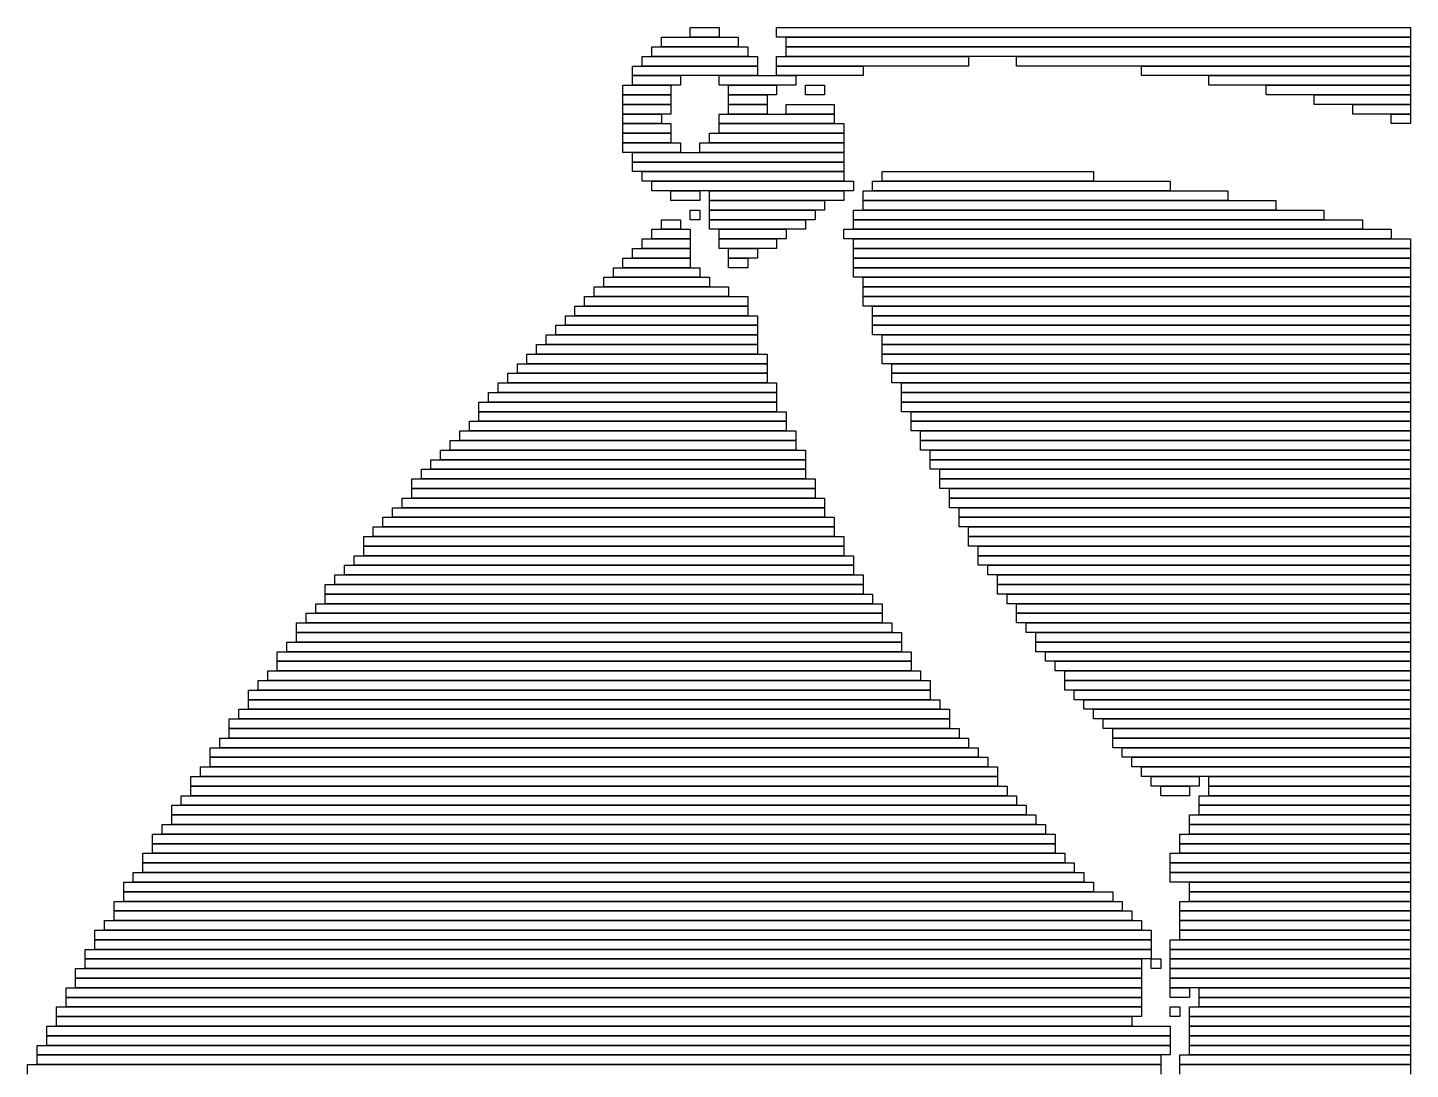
# Model space of a CAD drawing. Extents: x 393 to 650, y 414 to 631.
# Drawn here: x 506 to 650, y 522.5 to 631 of the extents above; entities that cross this region are included whole.
import ezdxf

# ---------------------------------------------------------------- set-up
doc = ezdxf.new("R2010")
doc.units = 0

msp = doc.modelspace()

# ---------------------------------------------------------------- linework, layer by layer
for p, q in [((575, 631), (578, 631)), ((575, 630), (575, 631)), ((578, 631), (578, 630)), ((584, 631), (650, 631)), ((584, 630), (584, 631)), ((650, 631), (650, 630)), ((572, 630), (580, 630)), ((572, 629), (572, 630)), ((578, 630), (575, 630)), ((580, 630), (580, 629)), ((650, 630), (584, 630)), ((585, 630), (650, 630)), ((585, 629), (585, 630)), ((650, 630), (650, 629)), ((570, 628), (582, 628)), ((570, 627), (570, 628)), ((571, 629), (581, 629)), ((571, 628), (571, 629)), ((581, 628), (571, 628)), ((580, 629), (572, 629)), ((581, 629), (581, 628)), ((582, 628), (582, 627)), ((584, 628), (604, 628)), ((584, 627), (584, 628)), ((650, 629), (585, 629)), ((585, 629), (650, 629)), ((585, 628), (585, 629)), ((650, 628), (585, 628)), ((604, 628), (604, 627)), ((609, 628), (650, 628)), ((609, 627), (609, 628)), ((650, 629), (650, 628)), ((650, 628), (650, 627)), ((569, 627), (582, 627)), ((569, 626), (569, 627)), ((582, 627), (570, 627)), ((582, 627), (582, 626)), ((604, 627), (584, 627)), ((584, 627), (593, 627)), ((584, 626), (584, 627)), ((593, 627), (593, 626)), ((650, 627), (609, 627)), ((622, 627), (650, 627)), ((622, 626), (622, 627)), ((650, 627), (650, 626)), ((568, 625), (573, 625)), ((568, 624), (568, 625)), ((582, 626), (569, 626)), ((569, 626), (574, 626)), ((569, 625), (569, 626)), ((574, 625), (569, 625)), ((573, 625), (573, 624)), ((574, 626), (574, 625)), ((578, 626), (586, 626)), ((578, 625), (578, 626)), ((586, 625), (578, 625)), ((579, 625), (584, 625)), ((579, 624), (579, 625)), ((593, 626), (584, 626)), ((584, 625), (584, 624)), ((586, 626), (586, 625)), ((587, 625), (589, 625)), ((587, 624), (587, 625)), ((589, 625), (589, 624)), ((650, 626), (622, 626)), ((629, 626), (650, 626)), ((629, 625), (629, 626)), ((650, 625), (629, 625)), ((635, 625), (650, 625)), ((635, 624), (635, 625)), ((650, 626), (650, 625)), ((650, 625), (650, 624)), ((573, 624), (568, 624)), ((568, 624), (573, 624)), ((568, 623), (568, 624)), ((573, 624), (573, 623)), ((584, 624), (579, 624)), ((579, 624), (583, 624)), ((579, 623), (579, 624)), ((583, 624), (583, 623)), ((589, 624), (587, 624)), ((650, 624), (635, 624)), ((640, 624), (650, 624)), ((640, 623), (640, 624)), ((650, 624), (650, 623)), ((573, 623), (568, 623)), ((568, 623), (573, 623)), ((568, 622), (568, 623)), ((573, 623), (573, 622)), ((583, 623), (579, 623)), ((579, 623), (583, 623)), ((579, 622), (579, 623)), ((583, 623), (583, 622)), ((585, 623), (590, 623)), ((585, 622), (585, 623)), ((590, 623), (590, 622)), ((650, 623), (640, 623)), ((644, 623), (650, 623)), ((644, 622), (644, 623)), ((650, 623), (650, 622)), ((573, 622), (568, 622)), ((568, 622), (572, 622)), ((568, 621), (568, 622)), ((572, 621), (568, 621)), ((568, 621), (573, 621)), ((568, 620), (568, 621)), ((572, 622), (572, 621)), ((573, 621), (573, 620)), ((578, 622), (590, 622)), ((578, 621), (578, 622)), ((590, 621), (578, 621)), ((578, 621), (591, 621)), ((578, 620), (578, 621)), ((583, 622), (579, 622)), ((590, 622), (585, 622)), ((590, 622), (590, 621)), ((591, 621), (591, 620)), ((650, 622), (644, 622)), ((648, 622), (650, 622)), ((648, 621), (648, 622)), ((650, 621), (648, 621)), ((650, 622), (650, 621)), ((573, 620), (568, 620)), ((568, 620), (573, 620)), ((568, 619), (568, 620)), ((573, 620), (573, 619)), ((577, 620), (591, 620)), ((577, 619), (577, 620)), ((591, 620), (578, 620)), ((591, 620), (591, 619)), ((573, 619), (568, 619)), ((568, 619), (574, 619)), ((568, 618), (568, 619)), ((574, 618), (568, 618)), ((569, 618), (591, 618)), ((569, 617), (569, 618)), ((574, 619), (574, 618)), ((576, 619), (591, 619)), ((576, 618), (576, 619)), ((591, 618), (576, 618)), ((591, 619), (577, 619)), ((591, 619), (591, 618)), ((591, 618), (591, 617)), ((591, 617), (569, 617)), ((569, 617), (591, 617)), ((569, 616), (569, 617)), ((591, 617), (591, 616)), ((591, 616), (569, 616)), ((570, 616), (591, 616)), ((570, 615), (570, 616)), ((591, 615), (570, 615)), ((571, 615), (592, 615)), ((571, 614), (571, 615)), ((591, 616), (591, 615)), ((592, 615), (592, 614)), ((594, 615), (625, 615)), ((594, 614), (594, 615)), ((595, 616), (617, 616)), ((595, 615), (595, 616)), ((617, 615), (595, 615)), ((617, 616), (617, 615)), ((625, 615), (625, 614)), ((592, 614), (571, 614)), ((573, 614), (576, 614)), ((573, 613), (573, 614)), ((576, 614), (576, 613)), ((577, 614), (591, 614)), ((577, 613), (577, 614)), ((591, 614), (591, 613)), ((593, 614), (631, 614)), ((593, 613), (593, 614)), ((625, 614), (594, 614)), ((631, 614), (631, 613)), ((576, 613), (573, 613)), ((575, 612), (576, 612)), ((575, 611), (575, 612)), ((576, 612), (576, 611)), ((591, 613), (577, 613)), ((577, 613), (589, 613)), ((577, 612), (577, 613)), ((589, 612), (577, 612)), ((577, 612), (588, 612)), ((577, 611), (577, 612)), ((588, 612), (588, 611)), ((589, 613), (589, 612)), ((592, 612), (641, 612)), ((592, 611), (592, 612)), ((631, 613), (593, 613)), ((593, 613), (636, 613)), ((593, 612), (593, 613)), ((636, 612), (593, 612)), ((636, 613), (636, 612)), ((641, 612), (641, 611)), ((572, 611), (574, 611)), ((572, 610), (572, 611)), ((574, 611), (574, 610)), ((576, 611), (575, 611)), ((588, 611), (577, 611)), ((577, 611), (587, 611)), ((577, 610), (577, 611)), ((587, 611), (587, 610)), ((641, 611), (592, 611)), ((592, 611), (645, 611)), ((592, 610), (592, 611)), ((645, 611), (645, 610)), ((571, 610), (575, 610)), ((571, 609), (571, 610)), ((574, 610), (572, 610)), ((575, 610), (575, 609)), ((587, 610), (577, 610)), ((578, 610), (585, 610)), ((578, 609), (578, 610)), ((585, 610), (585, 609)), ((591, 610), (648, 610)), ((591, 609), (591, 610)), ((645, 610), (592, 610)), ((648, 610), (648, 609)), ((569, 608), (575, 608)), ((569, 607), (569, 608)), ((570, 609), (575, 609)), ((570, 608), (570, 609)), ((575, 608), (570, 608)), ((575, 609), (571, 609)), ((575, 609), (575, 608)), ((575, 608), (575, 607)), ((585, 609), (578, 609)), ((578, 609), (584, 609)), ((578, 608), (578, 609)), ((584, 608), (578, 608)), ((579, 608), (582, 608)), ((579, 607), (579, 608)), ((582, 608), (582, 607)), ((584, 609), (584, 608)), ((648, 609), (591, 609)), ((592, 609), (650, 609)), ((592, 608), (592, 609)), ((650, 608), (592, 608)), ((592, 608), (650, 608)), ((592, 607), (592, 608)), ((650, 609), (650, 608)), ((650, 608), (650, 607)), ((568, 607), (575, 607)), ((568, 606), (568, 607)), ((575, 607), (569, 607)), ((575, 607), (575, 606)), ((582, 607), (579, 607)), ((579, 607), (581, 607)), ((579, 606), (579, 607)), ((581, 607), (581, 606)), ((650, 607), (592, 607)), ((592, 607), (650, 607)), ((592, 606), (592, 607)), ((650, 607), (650, 606)), ((566, 605), (577, 605)), ((566, 604), (566, 605)), ((567, 606), (576, 606)), ((567, 605), (567, 606)), ((576, 605), (567, 605)), ((575, 606), (568, 606)), ((576, 606), (576, 605)), ((577, 605), (577, 604)), ((581, 606), (579, 606)), ((650, 606), (592, 606)), ((592, 606), (650, 606)), ((592, 605), (592, 606)), ((650, 605), (592, 605)), ((593, 605), (650, 605)), ((593, 604), (593, 605)), ((650, 606), (650, 605)), ((650, 605), (650, 604)), ((565, 604), (579, 604)), ((565, 603), (565, 604)), ((577, 604), (566, 604)), ((579, 604), (579, 603)), ((650, 604), (593, 604)), ((593, 604), (650, 604)), ((593, 603), (593, 604)), ((650, 604), (650, 603)), ((563, 602), (581, 602)), ((563, 601), (563, 602)), ((564, 603), (581, 603)), ((564, 602), (564, 603)), ((581, 602), (564, 602)), ((579, 603), (565, 603)), ((581, 603), (581, 602)), ((581, 602), (581, 601)), ((650, 603), (593, 603)), ((593, 603), (650, 603)), ((593, 602), (593, 603)), ((650, 602), (593, 602)), ((594, 602), (650, 602)), ((594, 601), (594, 602)), ((650, 603), (650, 602)), ((650, 602), (650, 601)), ((562, 601), (582, 601)), ((562, 600), (562, 601)), ((581, 601), (563, 601)), ((582, 601), (582, 600)), ((650, 601), (594, 601)), ((594, 601), (650, 601)), ((594, 600), (594, 601)), ((650, 601), (650, 600)), ((561, 600), (582, 600)), ((561, 599), (561, 600)), ((582, 600), (562, 600)), ((582, 600), (582, 599)), ((650, 600), (594, 600)), ((594, 600), (650, 600)), ((594, 599), (594, 600)), ((650, 600), (650, 599)), ((559, 598), (582, 598)), ((559, 597), (559, 598)), ((560, 599), (582, 599)), ((560, 598), (560, 599)), ((582, 598), (560, 598)), ((582, 599), (561, 599)), ((582, 599), (582, 598)), ((582, 598), (582, 597)), ((650, 599), (594, 599)), ((595, 599), (650, 599)), ((595, 598), (595, 599)), ((650, 598), (595, 598)), ((595, 598), (650, 598)), ((595, 597), (595, 598)), ((650, 599), (650, 598)), ((650, 598), (650, 597)), ((558, 597), (583, 597)), ((558, 596), (558, 597)), ((582, 597), (559, 597)), ((583, 597), (583, 596)), ((650, 597), (595, 597)), ((595, 597), (650, 597)), ((595, 596), (595, 597)), ((650, 597), (650, 596)), ((556, 595), (583, 595)), ((556, 594), (556, 595)), ((557, 596), (583, 596)), ((557, 595), (557, 596)), ((583, 595), (557, 595)), ((583, 596), (558, 596)), ((583, 596), (583, 595)), ((583, 595), (583, 594)), ((650, 596), (595, 596)), ((596, 596), (650, 596)), ((596, 595), (596, 596)), ((650, 595), (596, 595)), ((596, 595), (650, 595)), ((596, 594), (596, 595)), ((650, 596), (650, 595)), ((650, 595), (650, 594)), ((555, 594), (584, 594)), ((555, 593), (555, 594)), ((583, 594), (556, 594)), ((584, 594), (584, 593)), ((650, 594), (596, 594)), ((597, 594), (650, 594)), ((597, 593), (597, 594)), ((650, 594), (650, 593)), ((553, 592), (584, 592)), ((553, 591), (553, 592)), ((554, 593), (584, 593)), ((554, 592), (554, 593)), ((584, 592), (554, 592)), ((584, 593), (555, 593)), ((584, 593), (584, 592)), ((584, 592), (584, 591)), ((650, 593), (597, 593)), ((597, 593), (650, 593)), ((597, 592), (597, 593)), ((650, 592), (597, 592)), ((597, 592), (650, 592)), ((597, 591), (597, 592)), ((650, 593), (650, 592)), ((650, 592), (650, 591)), ((584, 591), (553, 591)), ((553, 591), (585, 591)), ((553, 590), (553, 591)), ((585, 591), (585, 590)), ((650, 591), (597, 591)), ((598, 591), (650, 591)), ((598, 590), (598, 591)), ((650, 591), (650, 590)), ((551, 589), (586, 589)), ((551, 588), (551, 589)), ((552, 590), (585, 590)), ((552, 589), (552, 590)), ((585, 589), (552, 589)), ((585, 590), (553, 590)), ((585, 590), (585, 589)), ((586, 589), (586, 588)), ((650, 590), (598, 590)), ((598, 590), (650, 590)), ((598, 589), (598, 590)), ((650, 589), (598, 589)), ((599, 589), (650, 589)), ((599, 588), (599, 589)), ((650, 590), (650, 589)), ((650, 589), (650, 588)), ((550, 588), (586, 588)), ((550, 587), (550, 588)), ((586, 588), (551, 588)), ((586, 588), (586, 587)), ((650, 588), (599, 588)), ((599, 588), (650, 588)), ((599, 587), (599, 588)), ((650, 588), (650, 587)), ((549, 587), (587, 587)), ((549, 586), (549, 587)), ((586, 587), (550, 587)), ((587, 587), (587, 586)), ((650, 587), (599, 587)), ((600, 587), (650, 587)), ((600, 586), (600, 587)), ((650, 587), (650, 586)), ((547, 585), (587, 585)), ((547, 584), (547, 585)), ((548, 586), (587, 586)), ((548, 585), (548, 586)), ((587, 585), (548, 585)), ((587, 586), (549, 586)), ((587, 586), (587, 585)), ((587, 585), (587, 584)), ((650, 586), (600, 586)), ((600, 586), (650, 586)), ((600, 585), (600, 586)), ((650, 585), (600, 585)), ((601, 585), (650, 585)), ((601, 584), (601, 585)), ((650, 586), (650, 585)), ((650, 585), (650, 584)), ((546, 584), (588, 584)), ((546, 583), (546, 584)), ((587, 584), (547, 584)), ((588, 584), (588, 583)), ((650, 584), (601, 584)), ((601, 584), (650, 584)), ((601, 583), (601, 584)), ((650, 584), (650, 583)), ((545, 582), (589, 582)), ((545, 581), (545, 582)), ((588, 583), (546, 583)), ((546, 583), (588, 583)), ((546, 582), (546, 583)), ((588, 582), (546, 582)), ((588, 583), (588, 582)), ((589, 582), (589, 581)), ((650, 583), (601, 583)), ((602, 583), (650, 583)), ((602, 582), (602, 583)), ((650, 582), (602, 582)), ((602, 582), (650, 582)), ((602, 581), (602, 582)), ((650, 583), (650, 582)), ((650, 582), (650, 581)), ((544, 581), (589, 581)), ((544, 580), (544, 581)), ((589, 581), (545, 581)), ((589, 581), (589, 580)), ((650, 581), (602, 581)), ((603, 581), (650, 581)), ((603, 580), (603, 581)), ((650, 581), (650, 580)), ((542, 579), (590, 579)), ((542, 578), (542, 579)), ((543, 580), (590, 580)), ((543, 579), (543, 580)), ((590, 579), (543, 579)), ((589, 580), (544, 580)), ((590, 580), (590, 579)), ((590, 579), (590, 578)), ((650, 580), (603, 580)), ((603, 580), (650, 580)), ((603, 579), (603, 580)), ((650, 579), (603, 579)), ((604, 579), (650, 579)), ((604, 578), (604, 579)), ((650, 580), (650, 579)), ((650, 579), (650, 578)), ((541, 578), (591, 578)), ((541, 577), (541, 578)), ((590, 578), (542, 578)), ((591, 578), (591, 577)), ((650, 578), (604, 578)), ((604, 578), (650, 578)), ((604, 577), (604, 578)), ((650, 578), (650, 577)), ((540, 576), (592, 576)), ((540, 575), (540, 576)), ((591, 577), (541, 577)), ((541, 577), (591, 577)), ((541, 576), (541, 577)), ((591, 576), (541, 576)), ((591, 577), (591, 576)), ((592, 576), (592, 575)), ((650, 577), (604, 577)), ((605, 577), (650, 577)), ((605, 576), (605, 577)), ((650, 576), (605, 576)), ((605, 576), (650, 576)), ((605, 575), (605, 576)), ((650, 577), (650, 576)), ((650, 576), (650, 575)), ((539, 575), (592, 575)), ((539, 574), (539, 575)), ((592, 575), (540, 575)), ((592, 575), (592, 574)), ((650, 575), (605, 575)), ((606, 575), (650, 575)), ((606, 574), (606, 575)), ((650, 575), (650, 574)), ((538, 574), (593, 574)), ((538, 573), (538, 574)), ((592, 574), (539, 574)), ((593, 574), (593, 573)), ((650, 574), (606, 574)), ((607, 574), (650, 574)), ((607, 573), (607, 574)), ((650, 574), (650, 573)), ((537, 573), (593, 573)), ((537, 572), (537, 573)), ((593, 572), (537, 572)), ((537, 572), (594, 572)), ((537, 571), (537, 572)), ((593, 573), (538, 573)), ((593, 573), (593, 572)), ((594, 572), (594, 571)), ((650, 573), (607, 573)), ((607, 573), (650, 573)), ((607, 572), (607, 573)), ((650, 572), (607, 572)), ((608, 572), (650, 572)), ((608, 571), (608, 572)), ((650, 573), (650, 572)), ((650, 572), (650, 571)), ((536, 571), (595, 571)), ((536, 570), (536, 571)), ((594, 571), (537, 571)), ((595, 571), (595, 570)), ((650, 571), (608, 571)), ((609, 571), (650, 571)), ((609, 570), (609, 571)), ((650, 571), (650, 570)), ((534, 569), (596, 569)), ((534, 568), (534, 569)), ((535, 570), (595, 570)), ((535, 569), (535, 570)), ((595, 569), (535, 569)), ((595, 570), (536, 570)), ((595, 570), (595, 569)), ((596, 569), (596, 568)), ((650, 570), (609, 570)), ((609, 570), (650, 570)), ((609, 569), (609, 570)), ((650, 569), (609, 569)), ((610, 569), (650, 569)), ((610, 568), (610, 569)), ((650, 570), (650, 569)), ((650, 569), (650, 568)), ((596, 568), (534, 568)), ((534, 568), (597, 568)), ((534, 567), (534, 568)), ((597, 568), (597, 567)), ((650, 568), (610, 568)), ((611, 568), (650, 568)), ((611, 567), (611, 568)), ((650, 568), (650, 567)), ((532, 566), (598, 566)), ((532, 565), (532, 566)), ((533, 567), (597, 567)), ((533, 566), (533, 567)), ((597, 566), (533, 566)), ((597, 567), (534, 567)), ((597, 567), (597, 566)), ((598, 566), (598, 565)), ((650, 567), (611, 567)), ((611, 567), (650, 567)), ((611, 566), (611, 567)), ((650, 566), (611, 566)), ((612, 566), (650, 566)), ((612, 565), (612, 566)), ((650, 567), (650, 566)), ((650, 566), (650, 565)), ((598, 565), (532, 565)), ((532, 565), (598, 565)), ((532, 564), (532, 565)), ((598, 565), (598, 564)), ((650, 565), (612, 565)), ((613, 565), (650, 565)), ((613, 564), (613, 565)), ((650, 565), (650, 564)), ((531, 564), (599, 564)), ((531, 563), (531, 564)), ((598, 564), (532, 564)), ((599, 564), (599, 563)), ((650, 564), (613, 564)), ((614, 564), (650, 564)), ((614, 563), (614, 564)), ((650, 564), (650, 563)), ((529, 562), (600, 562)), ((529, 561), (529, 562)), ((530, 563), (600, 563)), ((530, 562), (530, 563)), ((600, 562), (530, 562)), ((599, 563), (531, 563)), ((600, 563), (600, 562)), ((600, 562), (600, 561)), ((650, 563), (614, 563)), ((614, 563), (650, 563)), ((614, 562), (614, 563)), ((650, 562), (614, 562)), ((615, 562), (650, 562)), ((615, 561), (615, 562)), ((650, 563), (650, 562)), ((650, 562), (650, 561)), ((600, 561), (529, 561)), ((529, 561), (601, 561)), ((529, 560), (529, 561)), ((601, 561), (601, 560)), ((650, 561), (615, 561)), ((616, 561), (650, 561)), ((616, 560), (616, 561)), ((650, 561), (650, 560)), ((527, 559), (602, 559)), ((527, 558), (527, 559)), ((528, 560), (602, 560)), ((528, 559), (528, 560)), ((602, 559), (528, 559)), ((601, 560), (529, 560)), ((602, 560), (602, 559)), ((602, 559), (602, 558)), ((650, 560), (616, 560)), ((617, 560), (650, 560)), ((617, 559), (617, 560)), ((650, 559), (617, 559)), ((618, 559), (650, 559)), ((618, 558), (618, 559)), ((650, 560), (650, 559)), ((650, 559), (650, 558)), ((602, 558), (527, 558)), ((527, 558), (603, 558)), ((527, 557), (527, 558)), ((603, 558), (603, 557)), ((650, 558), (618, 558)), ((619, 558), (650, 558)), ((619, 557), (619, 558)), ((650, 558), (650, 557)), ((525, 556), (605, 556)), ((525, 555), (525, 556)), ((526, 557), (604, 557)), ((526, 556), (526, 557)), ((604, 556), (526, 556)), ((603, 557), (527, 557)), ((604, 557), (604, 556)), ((605, 556), (605, 555)), ((650, 557), (619, 557)), ((619, 557), (650, 557)), ((619, 556), (619, 557)), ((650, 556), (619, 556)), ((620, 556), (650, 556)), ((620, 555), (620, 556)), ((650, 557), (650, 556)), ((650, 556), (650, 555)), ((605, 555), (525, 555)), ((525, 555), (606, 555)), ((525, 554), (525, 555)), ((606, 555), (606, 554)), ((650, 555), (620, 555)), ((621, 555), (650, 555)), ((621, 554), (621, 555)), ((650, 555), (650, 554)), ((523, 553), (607, 553)), ((523, 552), (523, 553)), ((524, 554), (607, 554)), ((524, 553), (524, 554)), ((607, 553), (524, 553)), ((606, 554), (525, 554)), ((607, 554), (607, 553)), ((607, 553), (607, 552)), ((650, 554), (621, 554)), ((622, 554), (650, 554)), ((622, 553), (622, 554)), ((650, 553), (622, 553)), ((623, 553), (628, 553)), ((623, 552), (623, 553)), ((628, 553), (628, 552)), ((629, 553), (650, 553)), ((629, 552), (629, 553)), ((650, 554), (650, 553)), ((650, 553), (650, 552)), ((607, 552), (523, 552)), ((523, 552), (608, 552)), ((523, 551), (523, 552)), ((608, 552), (608, 551)), ((628, 552), (623, 552)), ((624, 552), (627, 552)), ((624, 551), (624, 552)), ((627, 552), (627, 551)), ((650, 552), (629, 552)), ((629, 552), (650, 552)), ((629, 551), (629, 552)), ((650, 552), (650, 551)), ((522, 551), (609, 551)), ((522, 550), (522, 551)), ((608, 551), (523, 551)), ((609, 551), (609, 550)), ((627, 551), (624, 551)), ((628, 551), (650, 551)), ((628, 550), (628, 551)), ((650, 551), (629, 551)), ((650, 551), (650, 550)), ((521, 550), (610, 550)), ((521, 549), (521, 550)), ((610, 549), (521, 549)), ((521, 549), (611, 549)), ((521, 548), (521, 549)), ((609, 550), (522, 550)), ((610, 550), (610, 549)), ((611, 549), (611, 548)), ((627, 549), (650, 549)), ((627, 548), (627, 549)), ((650, 550), (628, 550)), ((628, 550), (650, 550)), ((628, 549), (628, 550)), ((650, 549), (628, 549)), ((650, 550), (650, 549)), ((650, 549), (650, 548)), ((520, 548), (612, 548)), ((520, 547), (520, 548)), ((611, 548), (521, 548)), ((612, 548), (612, 547)), ((650, 548), (627, 548)), ((627, 548), (650, 548)), ((627, 547), (627, 548)), ((650, 548), (650, 547)), ((519, 547), (613, 547)), ((519, 546), (519, 547)), ((613, 546), (519, 546)), ((519, 546), (613, 546)), ((519, 545), (519, 546)), ((612, 547), (520, 547)), ((613, 547), (613, 546)), ((613, 546), (613, 545)), ((626, 547), (650, 547)), ((626, 546), (626, 547)), ((650, 546), (626, 546)), ((626, 546), (650, 546)), ((626, 545), (626, 546)), ((650, 547), (627, 547)), ((650, 547), (650, 546)), ((650, 546), (650, 545)), ((518, 545), (614, 545)), ((518, 544), (518, 545)), ((613, 545), (519, 545)), ((614, 545), (614, 544)), ((625, 545), (650, 545)), ((625, 544), (625, 545)), ((650, 545), (626, 545)), ((650, 545), (650, 544)), ((517, 543), (616, 543)), ((517, 542), (517, 543)), ((614, 544), (518, 544)), ((518, 544), (615, 544)), ((518, 543), (518, 544)), ((615, 543), (518, 543)), ((615, 544), (615, 543)), ((616, 543), (616, 542)), ((650, 544), (625, 544)), ((625, 544), (650, 544)), ((625, 543), (625, 544)), ((650, 543), (625, 543)), ((625, 543), (650, 543)), ((625, 542), (625, 543)), ((650, 544), (650, 543)), ((650, 543), (650, 542)), ((516, 542), (617, 542)), ((516, 541), (516, 542)), ((616, 542), (517, 542)), ((617, 542), (617, 541)), ((650, 542), (625, 542)), ((627, 542), (650, 542)), ((627, 541), (627, 542)), ((650, 542), (650, 541)), ((515, 540), (620, 540)), ((515, 539), (515, 540)), ((617, 541), (516, 541)), ((516, 541), (619, 541)), ((516, 540), (516, 541)), ((619, 540), (516, 540)), ((619, 541), (619, 540)), ((620, 540), (620, 539)), ((626, 540), (650, 540)), ((626, 539), (626, 540)), ((650, 541), (627, 541)), ((627, 541), (650, 541)), ((627, 540), (627, 541)), ((650, 540), (627, 540)), ((650, 541), (650, 540)), ((650, 540), (650, 539)), ((620, 539), (515, 539)), ((515, 539), (621, 539)), ((515, 538), (515, 539)), ((621, 539), (621, 538)), ((650, 539), (626, 539)), ((626, 539), (650, 539)), ((626, 538), (626, 539)), ((650, 539), (650, 538)), ((514, 538), (622, 538)), ((514, 537), (514, 538)), ((621, 538), (515, 538)), ((622, 538), (622, 537)), ((650, 538), (626, 538)), ((626, 538), (650, 538)), ((626, 537), (626, 538)), ((650, 538), (650, 537)), ((513, 537), (623, 537)), ((513, 536), (513, 537)), ((623, 536), (513, 536)), ((513, 536), (623, 536)), ((513, 535), (513, 536)), ((622, 537), (514, 537)), ((623, 537), (623, 536)), ((623, 536), (623, 535)), ((625, 536), (650, 536)), ((625, 535), (625, 536)), ((650, 537), (626, 537)), ((626, 537), (650, 537)), ((626, 536), (626, 537)), ((650, 536), (626, 536)), ((650, 537), (650, 536)), ((650, 536), (650, 535)), ((512, 535), (623, 535)), ((512, 534), (512, 535)), ((623, 535), (513, 535)), ((623, 535), (623, 534)), ((650, 535), (625, 535)), ((625, 535), (650, 535)), ((625, 534), (625, 535)), ((650, 535), (650, 534)), ((511, 533), (622, 533)), ((511, 532), (511, 533)), ((623, 534), (512, 534)), ((512, 534), (622, 534)), ((512, 533), (512, 534)), ((622, 533), (512, 533)), ((622, 534), (622, 533)), ((622, 533), (622, 532)), ((623, 534), (624, 534)), ((623, 533), (623, 534)), ((624, 533), (623, 533)), ((624, 534), (624, 533)), ((650, 534), (625, 534)), ((625, 534), (650, 534)), ((625, 533), (625, 534)), ((650, 533), (625, 533)), ((625, 533), (650, 533)), ((625, 532), (625, 533)), ((650, 534), (650, 533)), ((650, 533), (650, 532)), ((622, 532), (511, 532)), ((511, 532), (622, 532)), ((511, 531), (511, 532)), ((622, 532), (622, 531)), ((650, 532), (625, 532)), ((625, 532), (650, 532)), ((625, 531), (625, 532)), ((650, 532), (650, 531)), ((510, 531), (622, 531)), ((510, 530), (510, 531)), ((622, 530), (510, 530)), ((510, 530), (622, 530)), ((510, 529), (510, 530)), ((622, 531), (511, 531)), ((622, 531), (622, 530)), ((622, 530), (622, 529)), ((650, 531), (625, 531)), ((625, 531), (627, 531)), ((625, 530), (625, 531)), ((627, 530), (625, 530)), ((627, 531), (627, 530)), ((628, 531), (650, 531)), ((628, 530), (628, 531)), ((650, 530), (628, 530)), ((628, 530), (650, 530)), ((628, 529), (628, 530)), ((650, 531), (650, 530)), ((650, 530), (650, 529)), ((509, 529), (622, 529)), ((509, 528), (509, 529)), ((622, 529), (510, 529)), ((622, 529), (622, 528)), ((625, 529), (626, 529)), ((625, 528), (625, 529)), ((626, 529), (626, 528)), ((627, 529), (650, 529)), ((627, 528), (627, 529)), ((650, 529), (628, 529)), ((650, 529), (650, 528)), ((622, 528), (509, 528)), ((509, 528), (621, 528)), ((509, 527), (509, 528)), ((621, 528), (621, 527)), ((626, 528), (625, 528)), ((650, 528), (627, 528)), ((627, 528), (650, 528)), ((627, 527), (627, 528)), ((650, 528), (650, 527)), ((508, 527), (625, 527)), ((508, 526), (508, 527)), ((625, 526), (508, 526)), ((508, 526), (625, 526)), ((508, 525), (508, 526)), ((621, 527), (509, 527)), ((625, 527), (625, 526)), ((625, 526), (625, 525)), ((650, 527), (627, 527)), ((627, 527), (650, 527)), ((627, 526), (627, 527)), ((650, 526), (627, 526)), ((627, 526), (650, 526)), ((627, 525), (627, 526)), ((650, 527), (650, 526)), ((650, 526), (650, 525)), ((507, 525), (625, 525)), ((507, 524), (507, 525)), ((625, 525), (508, 525)), ((625, 525), (625, 524)), ((650, 525), (627, 525)), ((627, 525), (650, 525)), ((627, 524), (627, 525)), ((650, 525), (650, 524)), ((506, 523), (624, 523)), ((506, 522), (506, 523)), ((625, 524), (507, 524)), ((507, 524), (624, 524)), ((507, 523), (507, 524)), ((624, 523), (507, 523)), ((624, 524), (624, 523)), ((624, 523), (624, 522)), ((626, 524), (650, 524)), ((626, 523), (626, 524)), ((650, 523), (626, 523)), ((626, 523), (650, 523)), ((626, 522), (626, 523)), ((650, 524), (627, 524)), ((650, 524), (650, 523)), ((650, 523), (650, 522))]:
    msp.add_line(p, q)

doc.saveas('drawing.dxf')
